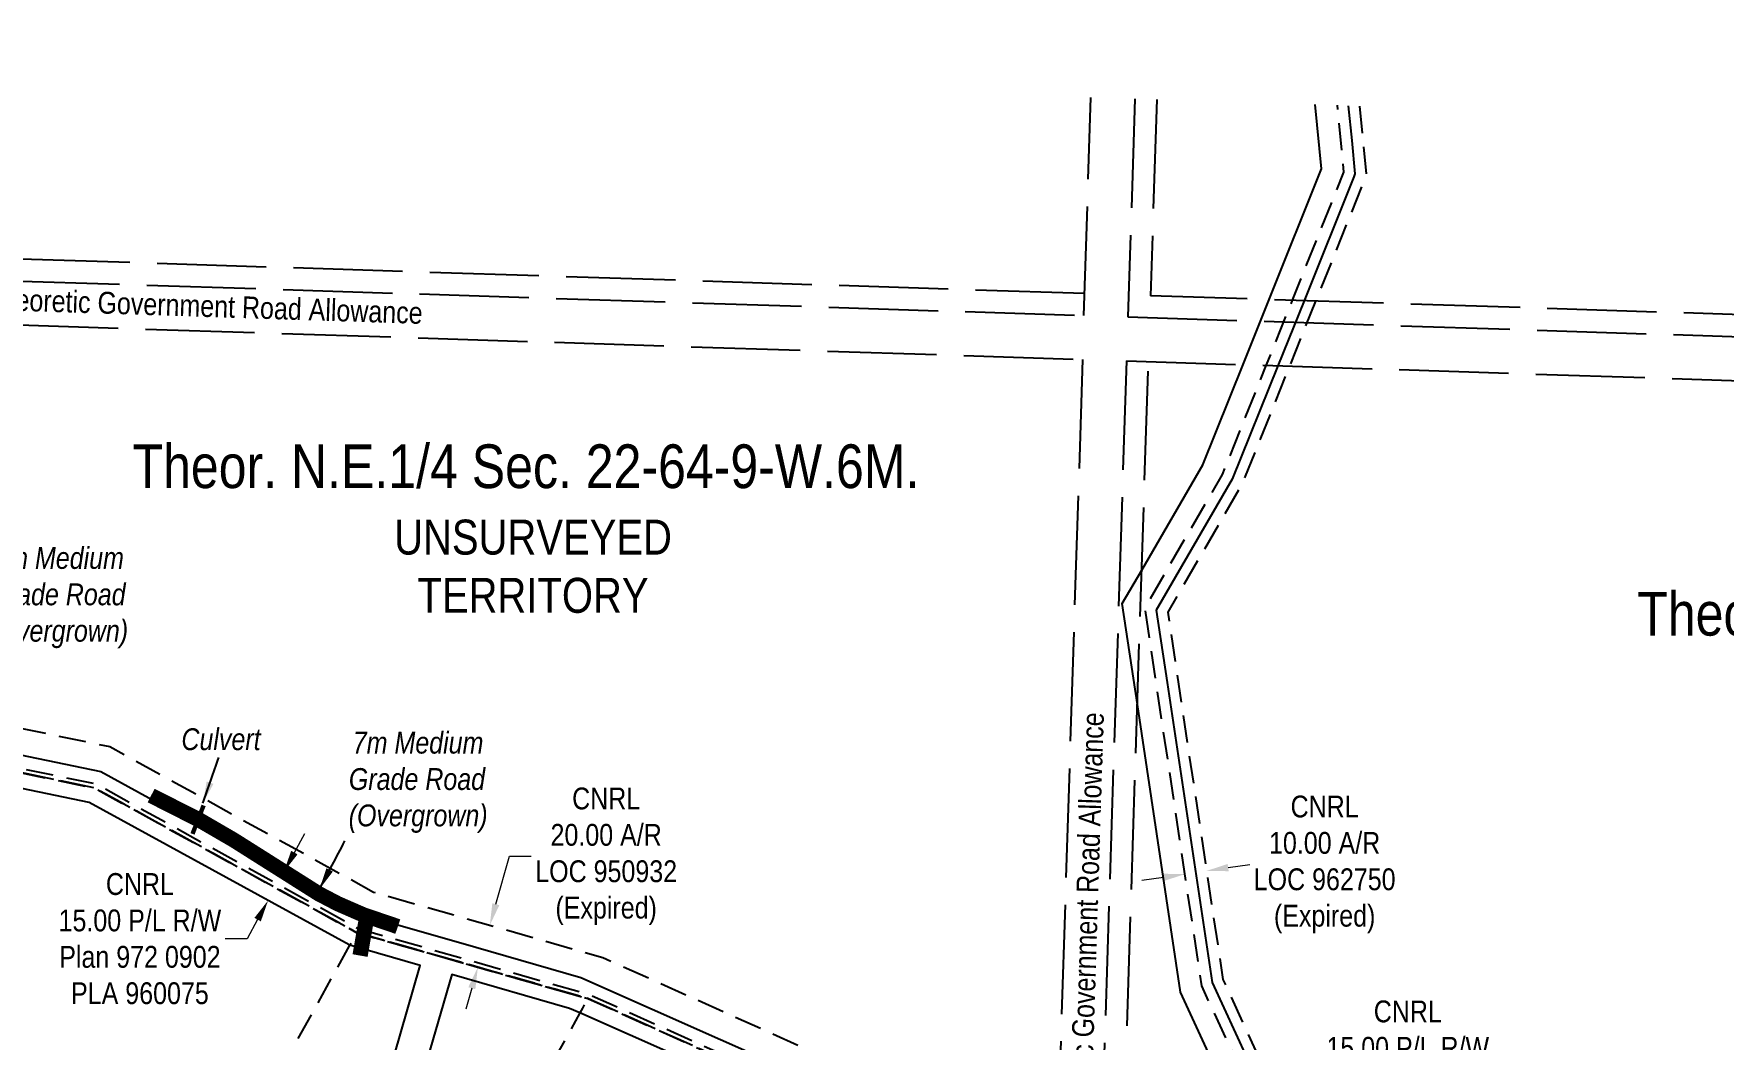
# Model space of a CAD drawing. Extents: x 352980 to 356331, y 6047220 to 6049169.
# Drawn here: x 353429 to 354203, y 6047839 to 6048300 of the extents above; entities that cross this region are included whole.
import ezdxf
from ezdxf.enums import TextEntityAlignment as Align

# ---------------------------------------------------------------- set-up
doc = ezdxf.new("R2010")
doc.units = 0
doc.header["$LTSCALE"] = 5
doc.header["$PDSIZE"] = 0.5
doc.linetypes.add('foc-ACCESSROAD', pattern=[3.75, 2.5, -1.25])
doc.linetypes.add('foc-UNSURVEYED', pattern=[12.5, 10, -2.5])
doc.layers.get('Defpoints').update_dxf_attribs({"color": 9})
for name, color, linetype, lineweight in [('AS-GENERAL', 48, 'Continuous', 18), ('C-AR-T', 13, 'Continuous', 9), ('C-RW-T', 13, 'Continuous', 9), ('T-TEXT', 48, 'Continuous', 18)]:
    doc.layers.add(name, color=color, linetype=linetype, lineweight=lineweight)
for name, color, linetype in [('AS-ROADS', 254, 'Continuous'), ('C-AR', 13, 'foc-ACCESSROAD'), ('C-RW', 13, 'Continuous'), ('C-SYMBOL', 7, 'Continuous'), ('C-WS', 13, 'foc-ACCESSROAD'), ('L-ROAD-T', 7, 'Continuous'), ('L-UNS-T', 3, 'Continuous'), ('L-USEC', 7, 'foc-UNSURVEYED')]:
    doc.layers.add(name, color=color, linetype=linetype)
doc.styles.add('175L', font='ARIALN.TTF', dxfattribs={"height": 20})
doc.styles.add('80CG', font='ARIALN.TTF', dxfattribs={"height": 10})
doc.styles.add('80L', font='ARIALN.TTF', dxfattribs={"height": 10})
doc.dimstyles.new('Compass 5 000', dxfattribs={"dimscale": 5, "dimtxt": 9, "dimasz": 2, "dimexe": 0.2, "dimexo": 0.0625, "dimgap": 0.5, "dimtad": 0, "dimtih": 1, "dimtoh": 1, "dimzin": 0, "dimdsep": 46, "dimtxsty": '80CG', "dimcen": 0.1, "dimse1": 1, "dimse2": 1, "dimclrd": 256, "dimclrt": 256, "dimaunit": 1, "dimadec": 4, "dimazin": 0, "dimtfac": 0.06, "dimtofl": 0, "dimtmove": 0, "dimatfit": 1, "dimfxl": 0.2, "dimtolj": 1, "dimtzin": 0, "dimlwd": -1, "dimarcsym": 0})

# ---------------------------------------------------------------- blocks, each defined once
blk = doc.blocks.new('*D421')
at = {"layer": 'C-AR-T', "transparency": 16777216}
for p, q in [((353976.16, 6047917.83), (353986.05, 6047919.31)), ((353946.49, 6047913.37), (353936.6, 6047911.89))]:
    blk.add_line(p, q, dxfattribs=at)
for points in [[(353946.25, 6047915.02), (353946.74, 6047911.72), (353956.38, 6047914.86)], [(353975.91, 6047919.48), (353976.41, 6047916.18), (353966.27, 6047916.34)]]:
    blk.add_solid(points, dxfattribs=at)
at = {"layer": 'Defpoints', "color": 0, "transparency": 16777216}
for p in [(353966.27, 6047916.34), (353957.09, 6047910.17), (353966.97, 6047911.65)]:
    blk.add_point(p, dxfattribs=at)
at = {"layer": 'C-AR-T', "transparency": 16777216, "insert": (354020.34, 6047919.31), "char_height": 10, "attachment_point": 5, "style": '80CG'}
blk.add_mtext('\\A1;CNRL\\P10.00 A/R\\PLOC 962750\\P(Expired)', dxfattribs=at)
blk = doc.blocks.new('*D422')
at = {"layer": 'C-AR-T', "transparency": 16777216}
for p, q in [((353640.81, 6047901.07), (353647.07, 6047923)), ((353647.07, 6047923), (353657.07, 6047923)), ((353629.84, 6047862.61), (353627.09, 6047852.99))]:
    blk.add_line(p, q, dxfattribs=at)
for points in [[(353639.21, 6047901.52), (353642.41, 6047900.61), (353638.07, 6047891.45)], [(353628.23, 6047863.06), (353631.44, 6047862.15), (353632.58, 6047872.22)]]:
    blk.add_solid(points, dxfattribs=at)
at = {"layer": 'Defpoints', "color": 0, "transparency": 16777216}
for p in [(353638.07, 6047891.45), (353652.63, 6047887.29), (353647.14, 6047868.07)]:
    blk.add_point(p, dxfattribs=at)
at = {"layer": 'C-AR-T', "transparency": 16777216, "insert": (353691.34, 6047923), "char_height": 10, "attachment_point": 5, "style": '80CG'}
blk.add_mtext('\\A1;CNRL\\P20.00 A/R\\PLOC 950932\\P(Expired)', dxfattribs=at)
blk = doc.blocks.new('*D426')
at = {"layer": 'C-RW-T', "transparency": 16777216}
for p, q in [((353548.55, 6047924.7), (353553.36, 6047933.47)), ((353531.74, 6047894.01), (353526.93, 6047885.24)), ((353526.93, 6047885.24), (353516.93, 6047885.24))]:
    blk.add_line(p, q, dxfattribs=at)
for points in [[(353547.09, 6047925.5), (353550.01, 6047923.9), (353543.75, 6047915.93)], [(353530.27, 6047894.81), (353533.2, 6047893.21), (353536.54, 6047902.78)]]:
    blk.add_solid(points, dxfattribs=at)
at = {"layer": 'Defpoints', "color": 0, "transparency": 16777216}
for p in [(353540.82, 6047917.53), (353533.61, 6047904.38), (353536.54, 6047902.78)]:
    blk.add_point(p, dxfattribs=at)
at = {"layer": 'C-RW-T', "transparency": 16777216, "insert": (353477.84, 6047885.24), "char_height": 10, "attachment_point": 5, "style": '80CG'}
blk.add_mtext('\\A1;CNRL\\P15.00 P/L R/W\\PPlan 972 0902\\PPLA 960075', dxfattribs=at)
blk = doc.blocks.new('*D428')
at = {"layer": 'C-RW-T', "transparency": 16777216}
for p, q in [((354000.25, 6047822.71), (354009.33, 6047826.89)), ((354009.33, 6047826.89), (354019.33, 6047826.89)), ((353967.8, 6047807.78), (353958.71, 6047803.6))]:
    blk.add_line(p, q, dxfattribs=at)
for points in [[(353999.55, 6047824.23), (354000.94, 6047821.2), (353991.16, 6047818.53)], [(353967.1, 6047809.29), (353968.49, 6047806.26), (353976.88, 6047811.96)]]:
    blk.add_solid(points, dxfattribs=at)
at = {"layer": 'Defpoints', "color": 0, "transparency": 16777216}
for p in [(353991.16, 6047818.53), (353992.48, 6047815.67), (353978.2, 6047809.1)]:
    blk.add_point(p, dxfattribs=at)
at = {"layer": 'C-RW-T', "transparency": 16777216, "insert": (354058.42, 6047826.89), "char_height": 10, "attachment_point": 5, "style": '80CG'}
blk.add_mtext('\\A1;CNRL\\P15.00 P/L R/W\\PPlan 972 1030\\PPLA 970223', dxfattribs=at)

msp = doc.modelspace()

# ---------------------------------------------------------------- linework, layer by layer
at = {"layer": 'AS-GENERAL', "const_width": 2, "flags": 128}
msp.add_lwpolyline([(353501.924, 6047933.27), (353506.992, 6047946.323)], dxfattribs=at)
at = {"layer": 'AS-ROADS', "const_width": 7, "flags": 128}
for points in [[(353595.942, 6047890.824), (353580.145, 6047896.201), (353568.522, 6047901.26), (353559.749, 6047905.847), (353520.827, 6047930.451), (353504.851, 6047939.745), (353482.974, 6047950.844)], [(353578.651, 6047877.549), (353581.799, 6047895.702)]]:
    msp.add_lwpolyline(points, dxfattribs=at)
at = {"layer": 'C-AR', "flags": 128}
for points in [[(353015.105, 6048299.753), (353024.627, 6048290.732), (353106.711, 6048212.975), (353166.055, 6048156.756), (353212.68, 6048085.958), (353315.543, 6047991.619), (353341.558, 6047978.29), (353457.077, 6047954.292), (353577.175, 6047888.034), (353645.144, 6047868.637), (353682.935, 6047857.853), (353773, 6047817.376), (353893.164, 6047761.037), (353930.228, 6047732.207), (353990.997, 6047689.395), (354004.507, 6047679.877), (354005.382, 6047679.466)], [(354815.086, 6047544.23), (354728.334, 6047578.659), (354716.344, 6047585.242), (354649.203, 6047622.102), (354605.823, 6047631.975), (354470.447, 6047632.336), (354316.992, 6047611.79), (354180.848, 6047608.257), (354137.579, 6047617.331), (354004.507, 6047679.877), (354003.614, 6047680.508), (353990.997, 6047689.395), (353930.228, 6047732.207), (353926.339, 6047735.231), (353896.893, 6047758.136), (353893.164, 6047761.037), (353773, 6047817.376), (353682.935, 6047857.853), (353645.144, 6047868.637), (353630.057, 6047872.942), (353577.175, 6047888.034), (353457.077, 6047954.292), (353341.558, 6047978.29), (353315.543, 6047991.619), (353212.68, 6048085.958), (353166.055, 6048156.756), (353146.434, 6048175.343), (353113.444, 6048206.596), (353106.711, 6048212.975), (353028.305, 6048287.248), (353024.627, 6048290.732), (353015.105, 6048299.753)], [(353018.115, 6048299.656), (353026.003, 6048292.184), (353108.087, 6048214.427), (353167.598, 6048158.049), (353214.214, 6048087.264), (353316.695, 6047993.276), (353342.229, 6047980.193), (353457.779, 6047956.188), (353577.943, 6047889.894), (353645.693, 6047870.56), (353683.623, 6047859.736), (353773.835, 6047819.193), (353894.215, 6047762.752), (353931.419, 6047733.815), (353992.148, 6047691.03), (354005.516, 6047681.613), (354009.179, 6047679.891), (353968.509, 6047602.81), (353893.441, 6047524.192), (353866.836, 6047507.507), (353844.551, 6047512.613), (353818.296, 6047554.477), (353786.116, 6047534.295), (353784.995, 6047535.952), (353818.928, 6047557.233), (353845.805, 6047514.377), (353866.475, 6047509.641), (353892.167, 6047525.754), (353966.871, 6047603.989), (354006.433, 6047678.972), (354004.507, 6047679.877), (353990.997, 6047689.395), (353930.228, 6047732.207), (353893.164, 6047761.037), (353773, 6047817.376), (353682.935, 6047857.853), (353645.144, 6047868.637), (353577.175, 6047888.034), (353457.077, 6047954.292), (353341.558, 6047978.29), (353315.543, 6047991.619), (353212.68, 6048085.958), (353166.055, 6048156.756), (353106.711, 6048212.975), (353024.627, 6048290.732), (353015.105, 6048299.753)], [(353045.213, 6048298.777), (353062.115, 6048282.766), (353107.573, 6048239.704), (353143.556, 6048205.618), (353176.547, 6048174.365), (353181.468, 6048169.706), (353228.019, 6048099.021), (353327.065, 6048008.182), (353348.271, 6047997.317), (353464.096, 6047973.255), (353584.846, 6047906.638), (353689.812, 6047876.683), (353781.343, 6047835.548), (353897.627, 6047781.026), (353903.675, 6047778.191), (353927.132, 6047759.946), (353942.131, 6047748.28), (353998.532, 6047708.546), (354006.954, 6047702.611), (354011.149, 6047699.657), (354014.593, 6047697.231), (354015.427, 6047696.839), (354143.97, 6047636.42)], [(353045.213, 6048298.777), (353062.115, 6048282.766), (353107.573, 6048239.704), (353143.556, 6048205.618), (353176.547, 6048174.365), (353181.468, 6048169.706), (353228.019, 6048099.021), (353327.065, 6048008.182), (353348.271, 6047997.317), (353464.096, 6047973.255), (353584.846, 6047906.638), (353689.812, 6047876.683), (353781.343, 6047835.548), (353897.627, 6047781.026), (353903.675, 6047778.191), (353927.132, 6047759.946), (353942.131, 6047748.28), (353998.532, 6047708.546), (354006.954, 6047702.611), (354011.149, 6047699.657), (354014.593, 6047697.231), (354015.427, 6047696.839), (354143.97, 6047636.42), (354182.664, 6047628.306), (354315.401, 6047631.75), (354469.141, 6047652.335), (354608.095, 6047651.964), (354656.371, 6047640.976), (354717.058, 6047607.659), (354736.866, 6047596.785), (354815.764, 6047565.473)], [(354032.23, 6047739.545), (354015.427, 6047696.839), (354014.593, 6047697.231), (354011.149, 6047699.657), (354006.954, 6047702.611), (354021.365, 6047739.238), (353964.065, 6047863.731), (353938.063, 6048036.783), (353973.566, 6048097.916), (353993.627, 6048147.886), (354005.589, 6048177.679), (354029.155, 6048236.381), (354026.163, 6048266.981)], [(354036.239, 6048266.654), (354039.342, 6048234.923), (354016.223, 6048177.334), (354004.262, 6048147.541), (353982.574, 6048093.52), (353948.471, 6048034.797), (353973.739, 6047866.621), (354032.23, 6047739.545)]]:
    msp.add_lwpolyline(points, dxfattribs=at)
at = {"layer": 'C-RW', "flags": 128}
for points in [[(354003.614, 6047680.508), (354000.977, 6047673.806), (353987.378, 6047680.197), (353990.997, 6047689.395), (353992.884, 6047694.178), (353994.576, 6047698.491), (353998.532, 6047708.546), (354002.202, 6047717.873), (354008.746, 6047734.506), (354010.49, 6047738.936), (354004.801, 6047751.295), (353954.377, 6047860.847), (353934.591, 6047992.533), (353927.643, 6048038.774), (353936.566, 6048054.114), (353964.545, 6048102.316), (353982.981, 6048148.232), (353994.94, 6048178.025), (354018.956, 6048237.844), (354016.074, 6048267.308)], [(354031.189, 6048266.818), (354032.753, 6048250.823), (354034.236, 6048235.658), (354033.68, 6048234.274), (354010.892, 6048177.507), (353998.931, 6048147.714), (353978.057, 6048095.724), (353943.254, 6048035.796), (353948.239, 6048002.625), (353968.889, 6047865.182), (354016.971, 6047760.718), (354026.784, 6047739.398), (354014.55, 6047708.303), (354011.149, 6047699.657), (354006.924, 6047688.92), (354006.485, 6047687.785), (354003.614, 6047680.508)], [(353344.243, 6047985.9), (353459.872, 6047961.878), (353579.373, 6047896.408), (353624.759, 6047883.323), (353679.759, 6047867.466), (353776.319, 6047824.652), (353897.208, 6047767.973), (353926.656, 6047745.083), (353991.017, 6047695.056), (353992.884, 6047694.178), (354006.485, 6047687.785), (354023.129, 6047679.963), (354140.135, 6047624.966), (354181.575, 6047616.276), (354316.356, 6047619.773)], [(353591.357, 6047821.593), (353606.196, 6047873.069), (353574.03, 6047882.342), (353573.625, 6047882.458), (353454.631, 6047947.653), (353339.208, 6047971.63)], [(353770.096, 6047811.008), (353679.297, 6047851.267), (353674.619, 6047853.341), (353620.605, 6047868.915), (353605.766, 6047817.438)]]:
    msp.add_lwpolyline(points, dxfattribs=at)
at = {"layer": 'C-WS', "flags": 128}
msp.add_lwpolyline([(353636.022, 6047772.967), (353602.785, 6047759.149), (353581.681, 6047765.172), (353578.908, 6047765.964), (353519.137, 6047783.022), (353545.973, 6047831.578), (353550.251, 6047839.317), (353574.03, 6047882.342), (353577.175, 6047888.034), (353630.057, 6047872.942), (353645.144, 6047868.637), (353682.935, 6047857.853), (353680.507, 6047853.458), (353679.297, 6047851.267), (353636.022, 6047772.967)], close=True, dxfattribs=at)
at = {"layer": 'L-USEC', "flags": 128}
for points in [[(353910.124, 6048170.729), (353913.328, 6048270.638)], [(353933.437, 6048269.987), (353930.233, 6048170.076)], [(353943.478, 6048269.661), (353940.596, 6048179.792)], [(353910.446, 6048180.769), (353106.512, 6048206.822)], [(353106.192, 6048196.781), (353910.131, 6048170.728)], [(354734.484, 6048154.053), (353940.596, 6048179.792)], [(353105.54, 6048176.672), (353909.479, 6048150.619)], [(353930.233, 6048170.076), (354734.174, 6048144.012)], [(353909.479, 6048150.619), (353883.696, 6047346.612)], [(353929.589, 6048149.974), (353903.806, 6047345.967)], [(353913.846, 6047345.634), (353939.629, 6048149.641)], [(353929.589, 6048149.967), (354733.522, 6048123.902)]]:
    msp.add_lwpolyline(points, dxfattribs=at)

# ---------------------------------------------------------------- texts
at = {"layer": 'C-SYMBOL', "color": 3, "style": '175L'}
for s, p in [('Theor. N.E.1/4 Sec. 22-64-9-W.6M.', (353654.605, 6048085.672)), ('Theor. N.W.1/4 Sec. 23-64-9-W.6M.', (354346.833, 6048018.106))]:
    msp.add_text(s, height=20, dxfattribs=at).set_placement(p, align=Align.BOTTOM_CENTER)
at = {"layer": 'L-ROAD-T', "style": '80L'}
for rotation, p in [(358.142028, (353507.422, 6048175.096)), (88.197395, (353911.128, 6047889.086))]:
    msp.add_text('Theoretic Government Road Allowance', height=9.99677, rotation=rotation, dxfattribs=at).set_placement(p, align=Align.MIDDLE_CENTER)
at = {"layer": 'L-UNS-T', "color": 3, "insert": (353657.849, 6048055.769), "char_height": 15.99483, "attachment_point": 5, "style": '80L'}
msp.add_mtext_dynamic_manual_height_columns('UNSURVEYED TERRITORY', width=126.37292, gutter_width=47.485, heights=[0], dxfattribs=at)

# ---------------------------------------------------------------- dimensions: what is measured, and where the dimension line sits
at = {"layer": 'C-AR-T'}
dim = msp.add_linear_dim(base=(353638.067, 6047891.45), p1=(353647.14, 6047868.067), p2=(353652.627, 6047887.295), angle=74.072858, text='CNRL\\P20.00 A/R\\PLOC 950932\\P(Expired)', dimstyle='Compass 5 000', dxfattribs=at)
dim.commit()
dim.dimension.update_dxf_attribs({"geometry": '*D422', "text_midpoint": (353691.339, 6047922.996), "dimtype": 161})
dim = msp.add_aligned_dim(p1=(353957.087, 6047910.168), p2=(353966.973, 6047911.654), distance=4.742, text='CNRL\\P10.00 A/R\\PLOC 962750\\P(Expired)', dimstyle='Compass 5 000', dxfattribs=at)
dim.commit()
dim.dimension.update_dxf_attribs({"geometry": '*D421', "text_midpoint": (354020.337, 6047919.315)})
at = {"layer": 'C-RW-T'}
for p1, p2, distance, text, picture, middle in [((353540.817, 6047917.531), (353533.612, 6047904.38), 3.339, 'CNRL\\P15.00 P/L R/W\\PPlan 972 0902\\PPLA 960075', '*D426', (353477.844, 6047885.236)), ((353978.197, 6047809.095), (353992.48, 6047815.67), 3.151, 'CNRL\\P15.00 P/L R/W\\PPlan 972 1030\\PPLA 970223', '*D428', (354058.417, 6047826.895))]:
    dim = msp.add_aligned_dim(p1=p1, p2=p2, distance=distance, text=text, dimstyle='Compass 5 000', dxfattribs=at)
    dim.commit()
    dim.dimension.update_dxf_attribs({"geometry": picture, "text_midpoint": middle})

# ---------------------------------------------------------------- next in the draw order: texts
at = {"layer": 'T-TEXT', "char_height": 9.99863, "attachment_point": 1, "style": '80L', "bg_fill": 3, "box_fill_scale": 1.1, "bg_fill_color": 256, "bg_fill_transparency": 0}
for s, width, insert in [('\\pi9.4369;{\\fArial Narrow|b0|i1|c0|p34;7m Medium \\P\\pi7.6397;Grade Road\\P\\pi7.5579;(Overgrown)}', 77.12631, (353401.255, 6048064.665)), ('\\pi-1.3769;{\\fArial Narrow|b0|i1|c0|p34;Culvert}', 32.93025, (353498.219, 6047981.65))]:
    msp.add_mtext_dynamic_manual_height_columns(s, width=width, gutter_width=50, heights=[0], dxfattribs=dict(at, insert=insert))
at = {"layer": 'T-TEXT', "insert": (353565.875, 6047980.067), "char_height": 9.99863, "attachment_point": 1, "style": '80L', "bg_fill": 2}
msp.add_mtext_dynamic_manual_height_columns('\\pi9.4369;{\\fArial Narrow|b0|i1|c0|p34;7m Medium \\P\\pi7.6397;Grade Road\\P\\pi7.5579;(Overgrown)}', width=77.12631, gutter_width=50, heights=[0], dxfattribs=at)

# ---------------------------------------------------------------- next in the draw order: leaders
at = {"layer": 'T-TEXT', "path_type": 1}
for points in [[(353506.651, 6047947.299), (353513.983, 6047968.288)], [(353560.058, 6047907.938), (353571.699, 6047930.024)]]:
    msp.add_leader(points, dimstyle='Compass 5 000', override={"dimgap": 0.5, "dimtad": 0}, dxfattribs=at)

doc.saveas('drawing.dxf')
